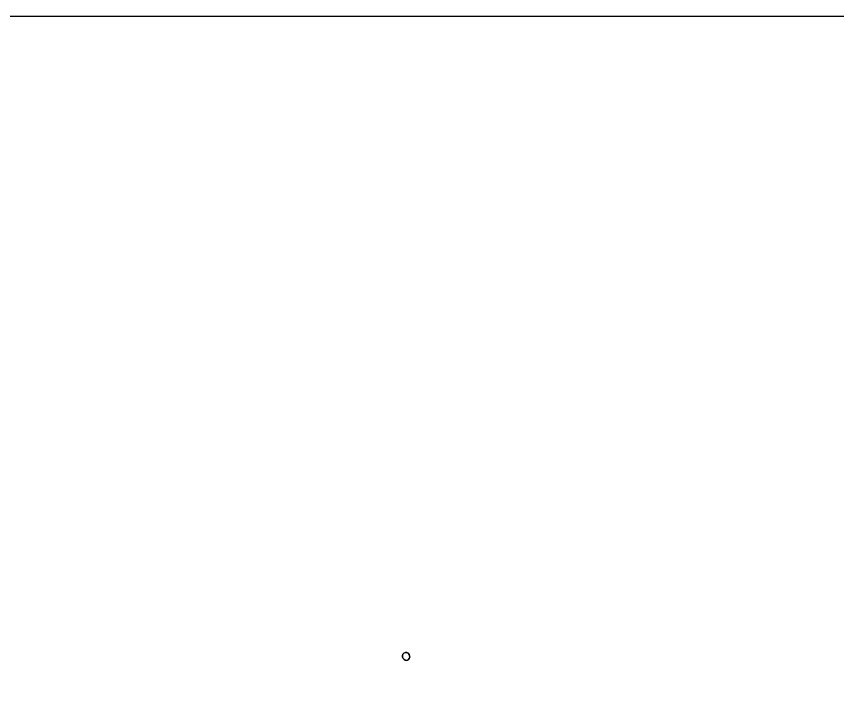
# Model space of a CAD drawing. Header units: centimetres. Extents: x -16.8 to 16.8, y -16.7 to 16.7.
# Drawn here: x -7.94 to 0.89, y 9.33 to 16.67 of the extents above; entities that cross this region are included whole.
import ezdxf

# ---------------------------------------------------------------- set-up
doc = ezdxf.new("R2010")
doc.units = ezdxf.units.CM
doc.header["$MEASUREMENT"] = 0
doc.layers.add('Layer 1', color=7, linetype='Continuous')

msp = doc.modelspace()

# ---------------------------------------------------------------- linework, layer by layer
at = {"layer": 'Layer 1', "color": 7}
for points, knots in [([(-16.77458, 16.66875), (-16.77458, 16.66875), (16.77458, 16.66875), (16.77458, 16.66875), (16.77458, 16.66875), (16.77458, 16.66875), (16.77458, -16.66875), (16.77458, -16.66875), (16.77458, -16.66875), (16.77458, -16.66875), (-16.77458, -16.66875), (-16.77458, -16.66875), (-16.77458, -16.66875), (-16.77458, -16.66875), (-16.77458, 16.66875), (-16.77458, 16.66875), (-16.77458, 16.66875), (-16.77458, 16.66875), (-16.77458, 16.66875), (-16.77458, 16.66875)], [0, 0, 0, 0, 0.1666667, 0.1666667, 0.1666667, 0.1666667, 0.3333333, 0.3333333, 0.3333333, 0.3333333, 0.5, 0.5, 0.5, 0.5, 0.6666667, 0.6666667, 0.6666667, 0.6666667, 1, 1, 1, 1]), ([(-3.77366, 9.81463), (-3.81423, 9.78711), (-3.76943, 9.71409), (-3.7271, 9.74266), (-3.7271, 9.74266), (-3.68512, 9.77089), (-3.73027, 9.84532), (-3.77366, 9.81463), (-3.77366, 9.81463), (-3.77366, 9.81463), (-3.77366, 9.81463), (-3.77366, 9.81463)], [0, 0, 0, 0, 0.25, 0.25, 0.25, 0.25, 0.5, 0.5, 0.5, 0.5, 1, 1, 1, 1])]:
    msp.add_open_spline(points, degree=3, knots=knots, dxfattribs=at)
at = {"layer": 'Layer 1', "color": 8}
msp.add_open_spline([(-3.77366, 9.81463), (-3.73027, 9.84532), (-3.68512, 9.77089), (-3.7271, 9.74266), (-3.7271, 9.74266), (-3.76943, 9.71409), (-3.81423, 9.78711), (-3.77366, 9.81463)], degree=3, knots=[0, 0, 0, 0, 0.3333333, 0.3333333, 0.3333333, 0.3333333, 1, 1, 1, 1], dxfattribs=at)

doc.saveas('drawing.dxf')
